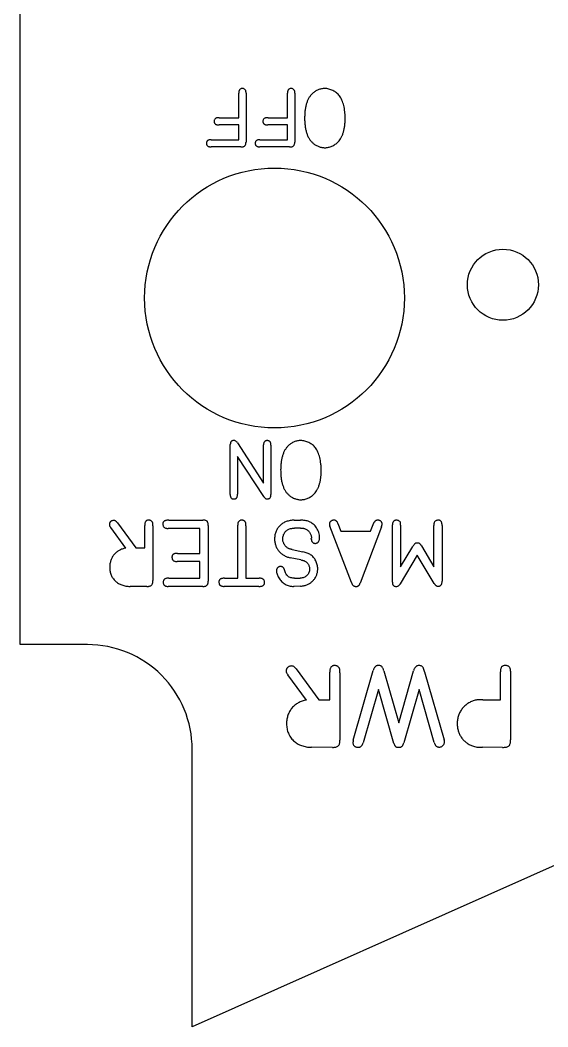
# Model space of a CAD drawing. Header units: millimetres. Extents: x -63 to 0, y -126 to 0.
# Drawn here: x -62.7 to -30.7, y -126.4 to -65.3 of the extents above; entities that cross this region are included whole.
import ezdxf

# ---------------------------------------------------------------- set-up
doc = ezdxf.new("R2010")
doc.units = ezdxf.units.MM
doc.layers.get('0').update_dxf_attribs({"linetype": 'CONTINUOUS'})

msp = doc.modelspace()

# ---------------------------------------------------------------- linework, layer by layer
for p, q in [((-49.435, -71.262), (-49.435, -69.775)), ((-48.998, -69.775), (-48.997, -72.732)), ((-46.479, -71.262), (-46.479, -69.775)), ((-46.042, -69.775), (-46.041, -72.732)), ((-50.616, -71.262), (-49.435, -71.262)), ((-47.66, -71.262), (-46.479, -71.262)), ((-49.435, -71.699), (-50.632, -71.699)), ((-49.435, -72.592), (-49.435, -71.699)), ((-46.479, -71.699), (-47.676, -71.699)), ((-46.479, -72.592), (-46.479, -71.699)), ((-51.116, -72.592), (-49.435, -72.592)), ((-48.161, -72.592), (-46.479, -72.592)), ((-49.31, -73.029), (-51.116, -73.029)), ((-46.354, -73.029), (-48.16, -73.029)), ((-44.219, -73.079), (-44.218, -73.078)), ((-49.952, -94.101), (-49.952, -91.072)), ((-49.515, -90.965), (-47.932, -93.41)), ((-47.932, -93.41), (-47.932, -91.077)), ((-47.495, -91.11), (-47.494, -94.091)), ((-47.927, -94.214), (-49.515, -91.785)), ((-49.515, -91.785), (-49.514, -94.081)), ((-45.672, -94.415), (-45.672, -94.414)), ((-53.683, -95.651), (-51.61, -95.651)), ((-46.078, -95.651), (-45.685, -95.651)), ((-56.287, -97.344), (-57.19, -96.101)), ((-56.795, -95.809), (-55.673, -97.326)), ((-55.139, -97.326), (-55.139, -95.976)), ((-54.644, -96), (-54.643, -99.316)), ((-51.789, -96.146), (-53.712, -96.146)), ((-51.789, -97.661), (-51.789, -96.146)), ((-51.294, -95.979), (-51.293, -99.341)), ((-49.5, -99.168), (-49.5, -95.956)), ((-49.005, -95.987), (-49.005, -99.168)), ((-45.691, -96.135), (-46.051, -96.135)), ((-42.613, -99.418), (-43.915, -96.017)), ((-43.427, -95.851), (-43.252, -96.321)), ((-43.252, -96.321), (-41.443, -96.321)), ((-40.792, -96.059), (-42.082, -99.473)), ((-41.443, -96.321), (-41.25, -95.821)), ((-40.12, -99.402), (-40.119, -95.925)), ((-39.625, -95.955), (-39.625, -98.469)), ((-37.608, -98.469), (-37.608, -95.966)), ((-37.112, -95.979), (-37.111, -99.337)), ((-45.04, -96.805), (-45.039, -96.756)), ((-55.673, -97.326), (-55.139, -97.326)), ((-46.195, -97.432), (-45.547, -97.57)), ((-39.625, -98.469), (-38.888, -97.245)), ((-38.357, -97.215), (-37.608, -98.469)), ((-51.789, -98.156), (-53.176, -98.156)), ((-53.152, -97.661), (-51.789, -97.661)), ((-51.789, -99.168), (-51.789, -98.156)), ((-45.667, -98.061), (-46.319, -97.927)), ((-38.616, -97.77), (-39.648, -99.504)), ((-37.584, -99.482), (-38.616, -97.77)), ((-53.683, -99.168), (-51.789, -99.168)), ((-50.308, -99.168), (-49.5, -99.168)), ((-49.005, -99.168), (-48.19, -99.168)), ((-46.05, -99.171), (-46.02, -99.171)), ((-46.02, -99.171), (-45.718, -99.165)), ((-55.008, -99.664), (-56.028, -99.663)), ((-51.622, -99.664), (-53.707, -99.663)), ((-48.221, -99.664), (-50.326, -99.663)), ((-46.074, -99.664), (-46.109, -99.663)), ((-45.685, -99.645), (-46.074, -99.664)), ((-45.967, -104.656), (-44.581, -106.529)), ((-43.922, -106.529), (-43.922, -104.862)), ((-43.31, -104.892), (-43.309, -108.988)), ((-42.494, -108.988), (-41.287, -104.762)), ((-40.647, -104.776), (-39.738, -107.934)), ((-39.738, -107.934), (-38.844, -104.79)), ((-38.174, -104.835), (-36.989, -108.954)), ((-33.576, -106.529), (-33.576, -104.847)), ((-32.964, -104.803), (-32.963, -108.967)), ((-45.339, -106.551), (-46.454, -105.016)), ((-40.967, -105.918), (-41.898, -109.145)), ((-40.036, -109.176), (-40.967, -105.918)), ((-38.509, -105.908), (-39.432, -109.138)), ((-37.585, -109.126), (-38.509, -105.908)), ((-44.581, -106.529), (-43.922, -106.529)), ((-34.633, -106.529), (-33.576, -106.529)), ((-43.76, -109.418), (-45.02, -109.416)), ((-33.458, -109.418), (-34.671, -109.416))]:
    msp.add_line(p, q)
msp.add_lwpolyline([(-62.689, -20.64), (-57.799, -20.64, 0.414214), (-51.449, -14.29), (-51.449, 0), (-11.24, 0), (-11.24, -14.29, 0.414214), (-4.89, -20.64), (0, -20.64), (0, -84.138), (-4.889, -84.138, 0.414214), (-11.239, -90.487), (-11.239, -108.095), (-52.261, -126.357), (-52.261, -109.537, 0.414214), (-58.611, -103.188), (-62.689, -103.188)], format="xyb", close=True)
for centre, radius in [((-47.27, -82.185), 7.874), ((-33.426, -81.383), 2.153)]:
    msp.add_circle(centre, radius)
for points, knots in [([(-49.216, -69.489), (-49.239, -69.491), (-49.284, -69.495), (-49.337, -69.518), (-49.371, -69.546), (-49.393, -69.57), (-49.408, -69.599), (-49.415, -69.619), (-49.419, -69.629)], [0, 0, 0, 0, 0.260653, 0.512239, 0.635801, 0.756856, 0.8762, 1, 1, 1, 1]), ([(-49.013, -69.613), (-49.024, -69.595), (-49.044, -69.559), (-49.092, -69.521), (-49.15, -69.494), (-49.193, -69.491), (-49.216, -69.489)], [0, 0, 0, 0, 0.250903, 0.48689, 0.729329, 1, 1, 1, 1]), ([(-46.26, -69.489), (-46.283, -69.491), (-46.328, -69.495), (-46.381, -69.518), (-46.415, -69.546), (-46.437, -69.57), (-46.452, -69.599), (-46.459, -69.619), (-46.463, -69.629)], [0, 0, 0, 0, 0.260653, 0.512239, 0.635801, 0.756856, 0.8762, 1, 1, 1, 1]), ([(-46.057, -69.613), (-46.068, -69.595), (-46.088, -69.559), (-46.137, -69.521), (-46.194, -69.494), (-46.237, -69.491), (-46.26, -69.489)], [0, 0, 0, 0, 0.250903, 0.48689, 0.729329, 1, 1, 1, 1]), ([(-44.229, -69.489), (-44.262, -69.49), (-44.328, -69.492), (-44.426, -69.509), (-44.526, -69.533), (-44.625, -69.569), (-44.722, -69.612), (-44.812, -69.665), (-44.898, -69.723), (-44.949, -69.769), (-44.975, -69.792)], [0, 0, 0, 0, 0.118981, 0.240318, 0.364646, 0.49276, 0.622125, 0.749523, 0.874592, 1, 1, 1, 1]), ([(-43.332, -69.931), (-43.359, -69.9), (-43.414, -69.836), (-43.511, -69.753), (-43.617, -69.678), (-43.734, -69.613), (-43.856, -69.559), (-43.981, -69.521), (-44.105, -69.495), (-44.188, -69.491), (-44.229, -69.489)], [0, 0, 0, 0, 0.121113, 0.243963, 0.369981, 0.501105, 0.632263, 0.757497, 0.880131, 1, 1, 1, 1]), ([(-49.419, -69.629), (-49.422, -69.638), (-49.429, -69.655), (-49.434, -69.685), (-49.434, -69.725), (-49.435, -69.756), (-49.435, -69.775)], [0, 0, 0, 0, 0.188152, 0.36832, 0.619021, 1, 1, 1, 1]), ([(-48.998, -69.775), (-48.998, -69.754), (-48.998, -69.72), (-48.998, -69.675), (-49.003, -69.642), (-49.01, -69.623), (-49.013, -69.613)], [0, 0, 0, 0, 0.383777, 0.632586, 0.813059, 1, 1, 1, 1]), ([(-46.463, -69.629), (-46.466, -69.638), (-46.473, -69.655), (-46.478, -69.685), (-46.478, -69.725), (-46.479, -69.756), (-46.479, -69.775)], [0, 0, 0, 0, 0.188152, 0.36832, 0.619021, 1, 1, 1, 1]), ([(-46.042, -69.775), (-46.042, -69.754), (-46.042, -69.72), (-46.042, -69.675), (-46.047, -69.642), (-46.054, -69.623), (-46.057, -69.613)], [0, 0, 0, 0, 0.383777, 0.632586, 0.813059, 1, 1, 1, 1]), ([(-44.975, -69.792), (-45.013, -69.833), (-45.09, -69.916), (-45.186, -70.06), (-45.267, -70.22), (-45.332, -70.398), (-45.383, -70.592), (-45.419, -70.803), (-45.44, -71.031), (-45.443, -71.188), (-45.444, -71.27)], [0, 0, 0, 0, 0.104917, 0.212948, 0.325254, 0.443443, 0.569143, 0.703178, 0.846557, 1, 1, 1, 1]), ([(-42.987, -71.33), (-42.988, -71.255), (-42.99, -71.11), (-43.006, -70.9), (-43.033, -70.703), (-43.07, -70.521), (-43.118, -70.352), (-43.178, -70.198), (-43.246, -70.057), (-43.304, -69.972), (-43.332, -69.931)], [0, 0, 0, 0, 0.153124, 0.297158, 0.432037, 0.559346, 0.678717, 0.790963, 0.898004, 1, 1, 1, 1]), ([(-50.791, -71.277), (-50.812, -71.286), (-50.851, -71.304), (-50.896, -71.35), (-50.923, -71.41), (-50.928, -71.454), (-50.93, -71.478)], [0, 0, 0, 0, 0.254544, 0.491372, 0.730048, 1, 1, 1, 1]), ([(-50.616, -71.262), (-50.638, -71.262), (-50.676, -71.262), (-50.726, -71.265), (-50.762, -71.269), (-50.782, -71.275), (-50.791, -71.277)], [0, 0, 0, 0, 0.377536, 0.644293, 0.838072, 1, 1, 1, 1]), ([(-47.835, -71.277), (-47.856, -71.286), (-47.895, -71.304), (-47.94, -71.35), (-47.968, -71.41), (-47.972, -71.454), (-47.974, -71.478)], [0, 0, 0, 0, 0.254544, 0.491372, 0.730048, 1, 1, 1, 1]), ([(-47.66, -71.262), (-47.683, -71.262), (-47.72, -71.262), (-47.77, -71.265), (-47.806, -71.269), (-47.826, -71.275), (-47.835, -71.277)], [0, 0, 0, 0, 0.377536, 0.644293, 0.838072, 1, 1, 1, 1]), ([(-45.444, -71.27), (-45.444, -71.315), (-45.443, -71.403), (-45.438, -71.534), (-45.428, -71.659), (-45.414, -71.779), (-45.396, -71.893), (-45.373, -72.003), (-45.347, -72.108), (-45.317, -72.207), (-45.282, -72.301), (-45.243, -72.39), (-45.2, -72.474), (-45.153, -72.553), (-45.102, -72.627), (-45.046, -72.696), (-44.987, -72.759), (-44.944, -72.797), (-44.922, -72.816)], [0, 0, 0, 0, 0.080424, 0.157711, 0.231972, 0.303725, 0.372685, 0.438908, 0.502962, 0.564675, 0.624091, 0.681389, 0.737383, 0.791688, 0.84518, 0.897488, 0.948885, 1, 1, 1, 1]), ([(-43.409, -72.723), (-43.375, -72.683), (-43.306, -72.601), (-43.222, -72.461), (-43.149, -72.306), (-43.09, -72.136), (-43.045, -71.953), (-43.011, -71.756), (-42.991, -71.547), (-42.988, -71.403), (-42.987, -71.33)], [0, 0, 0, 0, 0.105705, 0.215134, 0.329018, 0.449631, 0.576639, 0.710541, 0.851416, 1, 1, 1, 1]), ([(-50.93, -71.478), (-50.93, -71.495), (-50.929, -71.529), (-50.916, -71.576), (-50.892, -71.616), (-50.859, -71.648), (-50.815, -71.673), (-50.762, -71.689), (-50.7, -71.699), (-50.656, -71.699), (-50.632, -71.699)], [0, 0, 0, 0, 0.124678, 0.235438, 0.340623, 0.446501, 0.558822, 0.687748, 0.833953, 1, 1, 1, 1]), ([(-47.974, -71.478), (-47.974, -71.495), (-47.973, -71.529), (-47.96, -71.576), (-47.936, -71.616), (-47.903, -71.648), (-47.859, -71.673), (-47.806, -71.689), (-47.744, -71.699), (-47.7, -71.699), (-47.676, -71.699)], [0, 0, 0, 0, 0.124678, 0.235438, 0.340623, 0.446501, 0.558822, 0.687748, 0.833953, 1, 1, 1, 1]), ([(-51.116, -72.592), (-51.138, -72.592), (-51.179, -72.592), (-51.237, -72.604), (-51.286, -72.62), (-51.327, -72.644), (-51.36, -72.676), (-51.381, -72.715), (-51.396, -72.76), (-51.397, -72.793), (-51.398, -72.81)], [0, 0, 0, 0, 0.160822, 0.303607, 0.430121, 0.544897, 0.652145, 0.759141, 0.872467, 1, 1, 1, 1]), ([(-48.161, -72.592), (-48.182, -72.592), (-48.224, -72.592), (-48.281, -72.604), (-48.33, -72.62), (-48.372, -72.644), (-48.404, -72.676), (-48.425, -72.715), (-48.44, -72.76), (-48.441, -72.793), (-48.442, -72.81)], [0, 0, 0, 0, 0.160822, 0.303607, 0.430121, 0.544897, 0.652145, 0.759141, 0.872467, 1, 1, 1, 1]), ([(-51.398, -72.81), (-51.397, -72.827), (-51.395, -72.859), (-51.381, -72.904), (-51.357, -72.943), (-51.325, -72.974), (-51.285, -72.999), (-51.236, -73.015), (-51.179, -73.026), (-51.138, -73.028), (-51.116, -73.029)], [0, 0, 0, 0, 0.124723, 0.238759, 0.348369, 0.45629, 0.57015, 0.695658, 0.839338, 1, 1, 1, 1]), ([(-49.31, -73.029), (-49.286, -73.031), (-49.239, -73.033), (-49.175, -73.023), (-49.119, -73.003), (-49.073, -72.97), (-49.038, -72.926), (-49.013, -72.871), (-48.999, -72.805), (-48.998, -72.757), (-48.997, -72.732)], [0, 0, 0, 0, 0.145923, 0.274015, 0.386439, 0.493493, 0.603026, 0.718993, 0.850301, 1, 1, 1, 1]), ([(-48.442, -72.81), (-48.441, -72.827), (-48.439, -72.859), (-48.425, -72.904), (-48.401, -72.943), (-48.369, -72.974), (-48.329, -72.999), (-48.28, -73.015), (-48.223, -73.026), (-48.182, -73.028), (-48.16, -73.029)], [0, 0, 0, 0, 0.124723, 0.238759, 0.348369, 0.45629, 0.57015, 0.695658, 0.839338, 1, 1, 1, 1]), ([(-46.354, -73.029), (-46.33, -73.031), (-46.284, -73.033), (-46.219, -73.023), (-46.163, -73.003), (-46.118, -72.97), (-46.082, -72.926), (-46.058, -72.871), (-46.043, -72.805), (-46.042, -72.757), (-46.041, -72.732)], [0, 0, 0, 0, 0.145923, 0.274015, 0.386439, 0.493493, 0.603026, 0.718993, 0.850301, 1, 1, 1, 1]), ([(-44.922, -72.816), (-44.896, -72.836), (-44.844, -72.876), (-44.761, -72.927), (-44.674, -72.972), (-44.585, -73.01), (-44.494, -73.04), (-44.402, -73.061), (-44.31, -73.075), (-44.249, -73.077), (-44.218, -73.078)], [0, 0, 0, 0, 0.128897, 0.256024, 0.383031, 0.510763, 0.636864, 0.759967, 0.880017, 1, 1, 1, 1]), ([(-44.219, -73.079), (-44.183, -73.077), (-44.111, -73.073), (-44.003, -73.054), (-43.894, -73.023), (-43.786, -72.982), (-43.682, -72.93), (-43.583, -72.869), (-43.491, -72.801), (-43.436, -72.749), (-43.409, -72.723)], [0, 0, 0, 0, 0.1189, 0.238815, 0.363412, 0.491768, 0.621792, 0.748494, 0.874822, 1, 1, 1, 1]), ([(-49.741, -90.825), (-49.757, -90.825), (-49.788, -90.826), (-49.831, -90.838), (-49.868, -90.857), (-49.898, -90.886), (-49.921, -90.921), (-49.938, -90.965), (-49.949, -91.016), (-49.951, -91.052), (-49.952, -91.072)], [0, 0, 0, 0, 0.129823, 0.246796, 0.357906, 0.465733, 0.578613, 0.704189, 0.842964, 1, 1, 1, 1]), ([(-49.515, -90.965), (-49.531, -90.943), (-49.56, -90.902), (-49.617, -90.856), (-49.677, -90.827), (-49.72, -90.825), (-49.741, -90.825)], [0, 0, 0, 0, 0.290623, 0.542214, 0.774801, 1, 1, 1, 1]), ([(-47.711, -90.825), (-47.728, -90.825), (-47.759, -90.827), (-47.804, -90.839), (-47.842, -90.86), (-47.875, -90.888), (-47.899, -90.925), (-47.918, -90.969), (-47.929, -91.021), (-47.931, -91.057), (-47.932, -91.077)], [0, 0, 0, 0, 0.1321297, 0.2519661, 0.3624636, 0.4729056, 0.5851871, 0.7085114, 0.8455128, 1, 1, 1, 1]), ([(-47.516, -90.932), (-47.527, -90.916), (-47.549, -90.885), (-47.595, -90.851), (-47.65, -90.83), (-47.69, -90.826), (-47.711, -90.825)], [0, 0, 0, 0, 0.2476833, 0.4840679, 0.7293722, 1, 1, 1, 1]), ([(-45.682, -90.825), (-45.715, -90.826), (-45.781, -90.828), (-45.88, -90.845), (-45.98, -90.869), (-46.078, -90.905), (-46.175, -90.948), (-46.265, -91.001), (-46.351, -91.059), (-46.403, -91.105), (-46.428, -91.128)], [0, 0, 0, 0, 0.118981, 0.240318, 0.364646, 0.49276, 0.622125, 0.749523, 0.874592, 1, 1, 1, 1]), ([(-44.785, -91.267), (-44.812, -91.236), (-44.867, -91.172), (-44.964, -91.089), (-45.071, -91.014), (-45.187, -90.949), (-45.309, -90.895), (-45.434, -90.857), (-45.558, -90.831), (-45.641, -90.827), (-45.682, -90.825)], [0, 0, 0, 0, 0.121113, 0.243963, 0.369981, 0.501105, 0.632263, 0.757497, 0.880131, 1, 1, 1, 1]), ([(-47.495, -91.11), (-47.495, -91.087), (-47.495, -91.049), (-47.498, -90.999), (-47.505, -90.962), (-47.512, -90.942), (-47.516, -90.932)], [0, 0, 0, 0, 0.379232, 0.640476, 0.832404, 1, 1, 1, 1]), ([(-46.428, -91.128), (-46.466, -91.169), (-46.543, -91.252), (-46.639, -91.396), (-46.72, -91.556), (-46.785, -91.734), (-46.837, -91.928), (-46.872, -92.139), (-46.894, -92.367), (-46.896, -92.524), (-46.897, -92.606)], [0, 0, 0, 0, 0.104917, 0.212948, 0.325254, 0.443443, 0.569143, 0.703178, 0.846557, 1, 1, 1, 1]), ([(-44.44, -92.666), (-44.441, -92.591), (-44.443, -92.446), (-44.459, -92.236), (-44.486, -92.039), (-44.523, -91.857), (-44.571, -91.688), (-44.631, -91.534), (-44.7, -91.393), (-44.757, -91.308), (-44.785, -91.267)], [0, 0, 0, 0, 0.153124, 0.297158, 0.432037, 0.559346, 0.678717, 0.790963, 0.898004, 1, 1, 1, 1]), ([(-46.897, -92.606), (-46.897, -92.651), (-46.896, -92.739), (-46.891, -92.87), (-46.881, -92.995), (-46.868, -93.115), (-46.849, -93.229), (-46.827, -93.339), (-46.801, -93.444), (-46.77, -93.543), (-46.735, -93.637), (-46.697, -93.726), (-46.654, -93.81), (-46.607, -93.889), (-46.555, -93.963), (-46.499, -94.032), (-46.44, -94.095), (-46.397, -94.133), (-46.375, -94.152)], [0, 0, 0, 0, 0.080424, 0.157711, 0.231972, 0.303725, 0.372685, 0.438908, 0.502962, 0.564675, 0.624091, 0.681389, 0.737383, 0.791688, 0.84518, 0.897488, 0.948885, 1, 1, 1, 1]), ([(-44.862, -94.059), (-44.828, -94.019), (-44.76, -93.937), (-44.675, -93.797), (-44.602, -93.642), (-44.544, -93.472), (-44.498, -93.289), (-44.464, -93.092), (-44.444, -92.883), (-44.441, -92.739), (-44.44, -92.666)], [0, 0, 0, 0, 0.105705, 0.215134, 0.329018, 0.449631, 0.576639, 0.710541, 0.851416, 1, 1, 1, 1]), ([(-49.952, -94.101), (-49.952, -94.123), (-49.951, -94.163), (-49.941, -94.219), (-49.925, -94.266), (-49.902, -94.305), (-49.87, -94.334), (-49.831, -94.354), (-49.786, -94.365), (-49.753, -94.365), (-49.736, -94.365)], [0, 0, 0, 0, 0.16208, 0.304988, 0.429155, 0.54241, 0.64608, 0.754429, 0.869073, 1, 1, 1, 1]), ([(-49.736, -94.365), (-49.718, -94.364), (-49.683, -94.364), (-49.635, -94.352), (-49.595, -94.332), (-49.564, -94.302), (-49.54, -94.262), (-49.524, -94.212), (-49.516, -94.15), (-49.515, -94.106), (-49.514, -94.081)], [0, 0, 0, 0, 0.130999, 0.246717, 0.350533, 0.449564, 0.555403, 0.679484, 0.826682, 1, 1, 1, 1]), ([(-47.927, -94.214), (-47.918, -94.227), (-47.9, -94.252), (-47.873, -94.285), (-47.846, -94.312), (-47.811, -94.339), (-47.763, -94.362), (-47.721, -94.364), (-47.7, -94.365)], [0, 0, 0, 0, 0.169217, 0.3203, 0.451757, 0.567066, 0.78044, 1, 1, 1, 1]), ([(-47.7, -94.365), (-47.679, -94.363), (-47.636, -94.359), (-47.579, -94.33), (-47.53, -94.291), (-47.513, -94.253), (-47.505, -94.235)], [0, 0, 0, 0, 0.257226, 0.515442, 0.763924, 1, 1, 1, 1]), ([(-47.505, -94.235), (-47.503, -94.228), (-47.498, -94.212), (-47.495, -94.183), (-47.495, -94.142), (-47.495, -94.11), (-47.494, -94.091)], [0, 0, 0, 0, 0.164011, 0.339607, 0.5985, 1, 1, 1, 1]), ([(-46.375, -94.152), (-46.349, -94.172), (-46.297, -94.212), (-46.214, -94.263), (-46.128, -94.308), (-46.038, -94.346), (-45.947, -94.376), (-45.855, -94.397), (-45.763, -94.411), (-45.702, -94.413), (-45.672, -94.414)], [0, 0, 0, 0, 0.128897, 0.256024, 0.383031, 0.510763, 0.636864, 0.759967, 0.880017, 1, 1, 1, 1]), ([(-45.672, -94.415), (-45.636, -94.413), (-45.564, -94.409), (-45.456, -94.39), (-45.348, -94.359), (-45.239, -94.318), (-45.135, -94.266), (-45.037, -94.205), (-44.945, -94.137), (-44.889, -94.085), (-44.862, -94.059)], [0, 0, 0, 0, 0.1189, 0.238815, 0.363412, 0.491768, 0.621792, 0.748494, 0.874822, 1, 1, 1, 1]), ([(-57.025, -95.672), (-57.042, -95.673), (-57.076, -95.675), (-57.124, -95.688), (-57.168, -95.709), (-57.206, -95.738), (-57.237, -95.773), (-57.26, -95.815), (-57.276, -95.861), (-57.278, -95.893), (-57.279, -95.91)], [0, 0, 0, 0, 0.135725, 0.26129, 0.384102, 0.506106, 0.628917, 0.747851, 0.870992, 1, 1, 1, 1]), ([(-56.795, -95.809), (-56.804, -95.796), (-56.821, -95.772), (-56.85, -95.742), (-56.876, -95.717), (-56.91, -95.692), (-56.961, -95.673), (-57.002, -95.672), (-57.025, -95.672)], [0, 0, 0, 0, 0.167856, 0.314748, 0.444139, 0.555043, 0.763862, 1, 1, 1, 1]), ([(-54.894, -95.651), (-54.914, -95.651), (-54.951, -95.651), (-55.003, -95.664), (-55.047, -95.689), (-55.082, -95.727), (-55.109, -95.774), (-55.128, -95.832), (-55.138, -95.901), (-55.139, -95.95), (-55.139, -95.976)], [0, 0, 0, 0, 0.124646, 0.23419, 0.339077, 0.444245, 0.558359, 0.685896, 0.832567, 1, 1, 1, 1]), ([(-54.649, -95.832), (-54.652, -95.819), (-54.659, -95.793), (-54.678, -95.758), (-54.702, -95.726), (-54.734, -95.7), (-54.769, -95.678), (-54.808, -95.663), (-54.85, -95.653), (-54.879, -95.652), (-54.894, -95.651)], [0, 0, 0, 0, 0.123486, 0.242589, 0.362825, 0.484354, 0.610953, 0.735309, 0.865134, 1, 1, 1, 1]), ([(-53.683, -95.651), (-53.712, -95.651), (-53.765, -95.65), (-53.84, -95.661), (-53.904, -95.679), (-53.955, -95.706), (-53.996, -95.741), (-54.024, -95.785), (-54.039, -95.838), (-54.039, -95.875), (-54.039, -95.895)], [0, 0, 0, 0, 0.17315, 0.32387, 0.453868, 0.569336, 0.672569, 0.774373, 0.880492, 1, 1, 1, 1]), ([(-51.294, -95.979), (-51.293, -95.95), (-51.29, -95.897), (-51.301, -95.824), (-51.32, -95.764), (-51.353, -95.716), (-51.399, -95.682), (-51.458, -95.661), (-51.53, -95.65), (-51.582, -95.651), (-51.61, -95.651)], [0, 0, 0, 0, 0.158944, 0.291446, 0.404705, 0.504515, 0.603966, 0.715313, 0.846477, 1, 1, 1, 1]), ([(-49.476, -95.779), (-49.48, -95.789), (-49.488, -95.81), (-49.497, -95.846), (-49.501, -95.896), (-49.5, -95.934), (-49.5, -95.956)], [0, 0, 0, 0, 0.180688, 0.369676, 0.62249, 1, 1, 1, 1]), ([(-49.252, -95.651), (-49.276, -95.652), (-49.323, -95.655), (-49.387, -95.681), (-49.44, -95.722), (-49.464, -95.76), (-49.476, -95.779)], [0, 0, 0, 0, 0.271625, 0.513707, 0.751405, 1, 1, 1, 1]), ([(-49.01, -95.822), (-49.014, -95.81), (-49.022, -95.786), (-49.042, -95.753), (-49.066, -95.723), (-49.098, -95.699), (-49.132, -95.678), (-49.17, -95.663), (-49.21, -95.653), (-49.238, -95.652), (-49.252, -95.651)], [0, 0, 0, 0, 0.120075, 0.238469, 0.3575, 0.484643, 0.612941, 0.740114, 0.867525, 1, 1, 1, 1]), ([(-46.078, -95.651), (-46.121, -95.653), (-46.205, -95.657), (-46.328, -95.674), (-46.445, -95.698), (-46.555, -95.734), (-46.659, -95.779), (-46.757, -95.832), (-46.849, -95.896), (-46.933, -95.968), (-47.01, -96.048), (-47.077, -96.134), (-47.134, -96.227), (-47.18, -96.326), (-47.217, -96.431), (-47.244, -96.542), (-47.262, -96.659), (-47.265, -96.74), (-47.266, -96.781)], [0, 0, 0, 0, 0.070174, 0.1378, 0.202503, 0.265936, 0.327039, 0.387659, 0.447782, 0.508464, 0.568977, 0.627924, 0.687027, 0.746353, 0.806335, 0.868473, 0.932872, 1, 1, 1, 1]), ([(-45.184, -95.729), (-45.221, -95.718), (-45.299, -95.694), (-45.423, -95.67), (-45.553, -95.654), (-45.641, -95.652), (-45.685, -95.651)], [0, 0, 0, 0, 0.229679, 0.479398, 0.739657, 1, 1, 1, 1]), ([(-44.537, -96.714), (-44.54, -96.662), (-44.545, -96.557), (-44.582, -96.404), (-44.637, -96.258), (-44.714, -96.121), (-44.807, -95.996), (-44.919, -95.888), (-45.043, -95.796), (-45.137, -95.752), (-45.184, -95.729)], [0, 0, 0, 0, 0.127253, 0.252347, 0.376096, 0.502812, 0.62837, 0.751743, 0.874653, 1, 1, 1, 1]), ([(-43.68, -95.651), (-43.697, -95.652), (-43.731, -95.653), (-43.779, -95.667), (-43.824, -95.687), (-43.863, -95.715), (-43.895, -95.749), (-43.92, -95.789), (-43.936, -95.833), (-43.938, -95.864), (-43.94, -95.88)], [0, 0, 0, 0, 0.134406, 0.263812, 0.388741, 0.514081, 0.63611, 0.756416, 0.874147, 1, 1, 1, 1]), ([(-43.427, -95.851), (-43.434, -95.834), (-43.446, -95.802), (-43.472, -95.76), (-43.498, -95.723), (-43.53, -95.695), (-43.563, -95.673), (-43.599, -95.657), (-43.639, -95.65), (-43.666, -95.651), (-43.68, -95.651)], [0, 0, 0, 0, 0.1557121, 0.2949328, 0.4237078, 0.5425197, 0.6564779, 0.7676762, 0.879718, 1, 1, 1, 1]), ([(-41.002, -95.651), (-41.016, -95.651), (-41.043, -95.651), (-41.083, -95.66), (-41.119, -95.673), (-41.152, -95.691), (-41.182, -95.715), (-41.208, -95.745), (-41.232, -95.78), (-41.244, -95.807), (-41.25, -95.821)], [0, 0, 0, 0, 0.130338, 0.252182, 0.370626, 0.488416, 0.604093, 0.72711, 0.858039, 1, 1, 1, 1]), ([(-40.743, -95.88), (-40.745, -95.864), (-40.747, -95.832), (-40.762, -95.786), (-40.788, -95.747), (-40.82, -95.713), (-40.859, -95.685), (-40.904, -95.666), (-40.952, -95.653), (-40.985, -95.652), (-41.002, -95.651)], [0, 0, 0, 0, 0.127988, 0.249904, 0.36818, 0.490097, 0.615322, 0.739205, 0.865718, 1, 1, 1, 1]), ([(-39.875, -95.651), (-39.894, -95.652), (-39.929, -95.653), (-39.978, -95.666), (-40.02, -95.689), (-40.056, -95.719), (-40.082, -95.76), (-40.103, -95.807), (-40.115, -95.863), (-40.118, -95.904), (-40.119, -95.925)], [0, 0, 0, 0, 0.132576, 0.252169, 0.363846, 0.475345, 0.587061, 0.708262, 0.846159, 1, 1, 1, 1]), ([(-39.642, -95.773), (-39.654, -95.755), (-39.677, -95.72), (-39.733, -95.683), (-39.799, -95.657), (-39.849, -95.653), (-39.875, -95.651)], [0, 0, 0, 0, 0.231012, 0.460822, 0.711885, 1, 1, 1, 1]), ([(-39.625, -95.955), (-39.625, -95.932), (-39.625, -95.892), (-39.628, -95.841), (-39.633, -95.803), (-39.639, -95.783), (-39.642, -95.773)], [0, 0, 0, 0, 0.376872, 0.644344, 0.837041, 1, 1, 1, 1]), ([(-37.583, -95.785), (-37.587, -95.797), (-37.596, -95.819), (-37.604, -95.858), (-37.608, -95.907), (-37.608, -95.944), (-37.608, -95.966)], [0, 0, 0, 0, 0.195455, 0.39503, 0.648136, 1, 1, 1, 1]), ([(-37.354, -95.651), (-37.379, -95.653), (-37.428, -95.657), (-37.495, -95.686), (-37.552, -95.727), (-37.573, -95.767), (-37.583, -95.785)], [0, 0, 0, 0, 0.267711, 0.527757, 0.774207, 1, 1, 1, 1]), ([(-37.112, -95.979), (-37.113, -95.952), (-37.113, -95.902), (-37.123, -95.833), (-37.142, -95.775), (-37.168, -95.727), (-37.203, -95.69), (-37.247, -95.665), (-37.298, -95.651), (-37.335, -95.651), (-37.354, -95.651)], [0, 0, 0, 0, 0.17066, 0.317377, 0.446715, 0.559937, 0.663798, 0.767108, 0.877172, 1, 1, 1, 1]), ([(-57.279, -95.91), (-57.278, -95.923), (-57.277, -95.951), (-57.265, -95.993), (-57.243, -96.033), (-57.223, -96.058), (-57.213, -96.071)], [0, 0, 0, 0, 0.2263142, 0.4653287, 0.7196343, 1, 1, 1, 1]), ([(-57.213, -96.071), (-57.208, -96.077), (-57.199, -96.086), (-57.192, -96.097), (-57.19, -96.101)], [0, 0, 0, 0, 0.617839, 1, 1, 1, 1]), ([(-54.644, -96), (-54.643, -95.976), (-54.643, -95.937), (-54.644, -95.889), (-54.645, -95.857), (-54.648, -95.84), (-54.649, -95.832)], [0, 0, 0, 0, 0.428028, 0.697539, 0.863684, 1, 1, 1, 1]), ([(-54.039, -95.895), (-54.035, -95.922), (-54.03, -95.974), (-53.997, -96.043), (-53.944, -96.097), (-53.899, -96.117), (-53.875, -96.128)], [0, 0, 0, 0, 0.269511, 0.509617, 0.744319, 1, 1, 1, 1]), ([(-53.875, -96.128), (-53.866, -96.132), (-53.847, -96.14), (-53.813, -96.145), (-53.768, -96.146), (-53.733, -96.146), (-53.712, -96.146)], [0, 0, 0, 0, 0.185114, 0.367125, 0.615123, 1, 1, 1, 1]), ([(-49.005, -95.987), (-49.004, -95.965), (-49.004, -95.929), (-49.004, -95.884), (-49.006, -95.851), (-49.009, -95.831), (-49.01, -95.822)], [0, 0, 0, 0, 0.4014667, 0.6497833, 0.8244137, 1, 1, 1, 1]), ([(-46.771, -96.786), (-46.769, -96.749), (-46.765, -96.677), (-46.737, -96.572), (-46.696, -96.473), (-46.639, -96.384), (-46.57, -96.304), (-46.49, -96.239), (-46.401, -96.189), (-46.336, -96.169), (-46.303, -96.16)], [0, 0, 0, 0, 0.131369, 0.258837, 0.384038, 0.511975, 0.637825, 0.758189, 0.87814, 1, 1, 1, 1]), ([(-46.303, -96.16), (-46.285, -96.156), (-46.244, -96.149), (-46.179, -96.143), (-46.113, -96.136), (-46.07, -96.135), (-46.051, -96.135)], [0, 0, 0, 0, 0.212682, 0.493091, 0.776251, 1, 1, 1, 1]), ([(-45.691, -96.135), (-45.666, -96.135), (-45.619, -96.135), (-45.553, -96.14), (-45.495, -96.146), (-45.46, -96.155), (-45.445, -96.16)], [0, 0, 0, 0, 0.30469, 0.56826, 0.801829, 1, 1, 1, 1]), ([(-45.445, -96.16), (-45.417, -96.17), (-45.361, -96.191), (-45.284, -96.238), (-45.215, -96.298), (-45.153, -96.368), (-45.102, -96.446), (-45.064, -96.529), (-45.041, -96.615), (-45.036, -96.673), (-45.034, -96.702)], [0, 0, 0, 0, 0.123948, 0.246904, 0.372712, 0.502718, 0.632605, 0.757367, 0.878576, 1, 1, 1, 1]), ([(-43.94, -95.88), (-43.939, -95.891), (-43.937, -95.914), (-43.932, -95.949), (-43.925, -95.984), (-43.918, -96.007), (-43.915, -96.017)], [0, 0, 0, 0, 0.225997, 0.491418, 0.766256, 1, 1, 1, 1]), ([(-40.792, -96.059), (-40.787, -96.046), (-40.778, -96.023), (-40.766, -95.992), (-40.759, -95.966), (-40.75, -95.941), (-40.744, -95.913), (-40.743, -95.891), (-40.743, -95.88)], [0, 0, 0, 0, 0.220157, 0.39487, 0.541435, 0.649468, 0.826608, 1, 1, 1, 1]), ([(-47.266, -96.781), (-47.265, -96.816), (-47.263, -96.886), (-47.249, -96.989), (-47.228, -97.088), (-47.201, -97.184), (-47.163, -97.274), (-47.12, -97.362), (-47.067, -97.444), (-47.008, -97.523), (-46.942, -97.596), (-46.87, -97.664), (-46.792, -97.724), (-46.708, -97.778), (-46.619, -97.825), (-46.524, -97.867), (-46.424, -97.901), (-46.354, -97.918), (-46.319, -97.927)], [0, 0, 0, 0, 0.065995, 0.130262, 0.192676, 0.254053, 0.314151, 0.374557, 0.435265, 0.49621, 0.557413, 0.618187, 0.679031, 0.740776, 0.803132, 0.866769, 0.932378, 1, 1, 1, 1]), ([(-46.423, -97.365), (-46.448, -97.351), (-46.498, -97.322), (-46.566, -97.267), (-46.624, -97.201), (-46.676, -97.129), (-46.716, -97.049), (-46.747, -96.965), (-46.766, -96.876), (-46.769, -96.816), (-46.771, -96.786)], [0, 0, 0, 0, 0.1225702, 0.2441737, 0.3669659, 0.4932332, 0.6203127, 0.7460034, 0.8716941, 1, 1, 1, 1]), ([(-45.04, -96.805), (-45.038, -96.822), (-45.035, -96.856), (-45.023, -96.905), (-45.002, -96.949), (-44.973, -96.987), (-44.938, -97.017), (-44.899, -97.041), (-44.854, -97.055), (-44.822, -97.057), (-44.806, -97.058)], [0, 0, 0, 0, 0.138166, 0.267374, 0.391592, 0.514994, 0.635999, 0.752353, 0.874042, 1, 1, 1, 1]), ([(-45.034, -96.702), (-45.034, -96.708), (-45.035, -96.726), (-45.037, -96.744), (-45.039, -96.756)], [0, 0, 0, 0, 0.337311, 1, 1, 1, 1]), ([(-44.806, -97.058), (-44.787, -97.057), (-44.749, -97.054), (-44.696, -97.035), (-44.648, -97.005), (-44.609, -96.963), (-44.578, -96.912), (-44.554, -96.853), (-44.54, -96.786), (-44.538, -96.739), (-44.537, -96.714)], [0, 0, 0, 0, 0.1189093, 0.2326063, 0.3427592, 0.4591397, 0.5812346, 0.7104329, 0.8475937, 1, 1, 1, 1]), ([(-56.287, -97.344), (-56.323, -97.351), (-56.394, -97.366), (-56.497, -97.397), (-56.595, -97.436), (-56.687, -97.481), (-56.772, -97.535), (-56.852, -97.595), (-56.927, -97.663), (-56.994, -97.738), (-57.055, -97.818), (-57.11, -97.903), (-57.155, -97.993), (-57.193, -98.087), (-57.221, -98.186), (-57.244, -98.289), (-57.257, -98.397), (-57.259, -98.47), (-57.26, -98.507)], [0, 0, 0, 0, 0.066714, 0.1316857, 0.1945685, 0.2562758, 0.316622, 0.377186, 0.4375873, 0.4987325, 0.559614, 0.6202422, 0.6810074, 0.7417384, 0.803735, 0.8672584, 0.9325155, 1, 1, 1, 1]), ([(-46.195, -97.432), (-46.219, -97.427), (-46.263, -97.418), (-46.324, -97.402), (-46.377, -97.385), (-46.408, -97.371), (-46.423, -97.365)], [0, 0, 0, 0, 0.3024107, 0.5681226, 0.8006313, 1, 1, 1, 1]), ([(-45.091, -97.745), (-45.121, -97.726), (-45.184, -97.686), (-45.291, -97.638), (-45.413, -97.599), (-45.501, -97.58), (-45.547, -97.57)], [0, 0, 0, 0, 0.216027, 0.452166, 0.713427, 1, 1, 1, 1]), ([(-38.61, -97.034), (-38.625, -97.034), (-38.651, -97.033), (-38.69, -97.04), (-38.724, -97.05), (-38.756, -97.069), (-38.785, -97.097), (-38.816, -97.136), (-38.852, -97.185), (-38.875, -97.224), (-38.888, -97.245)], [0, 0, 0, 0, 0.11479, 0.216829, 0.313114, 0.402301, 0.506757, 0.63991, 0.804363, 1, 1, 1, 1]), ([(-38.357, -97.215), (-38.367, -97.198), (-38.385, -97.165), (-38.416, -97.124), (-38.445, -97.092), (-38.481, -97.06), (-38.537, -97.035), (-38.585, -97.034), (-38.61, -97.034)], [0, 0, 0, 0, 0.180712, 0.334806, 0.465176, 0.571568, 0.77288, 1, 1, 1, 1]), ([(-53.152, -97.661), (-53.179, -97.661), (-53.229, -97.66), (-53.299, -97.671), (-53.358, -97.689), (-53.406, -97.715), (-53.443, -97.751), (-53.47, -97.795), (-53.484, -97.848), (-53.484, -97.885), (-53.484, -97.905)], [0, 0, 0, 0, 0.168511, 0.315053, 0.442072, 0.555361, 0.660409, 0.76483, 0.875171, 1, 1, 1, 1]), ([(-53.484, -97.905), (-53.483, -97.925), (-53.483, -97.963), (-53.468, -98.016), (-53.445, -98.062), (-53.41, -98.098), (-53.364, -98.126), (-53.31, -98.145), (-53.246, -98.156), (-53.2, -98.156), (-53.176, -98.156)], [0, 0, 0, 0, 0.1317618, 0.2483014, 0.3566308, 0.4645062, 0.5766597, 0.7002815, 0.8397611, 1, 1, 1, 1]), ([(-45.667, -98.061), (-45.646, -98.065), (-45.605, -98.074), (-45.548, -98.086), (-45.499, -98.1), (-45.47, -98.111), (-45.456, -98.115)], [0, 0, 0, 0, 0.3029188, 0.5692513, 0.8017776, 1, 1, 1, 1]), ([(-45.456, -98.115), (-45.433, -98.127), (-45.389, -98.149), (-45.328, -98.194), (-45.275, -98.249), (-45.229, -98.311), (-45.192, -98.38), (-45.167, -98.454), (-45.149, -98.532), (-45.147, -98.585), (-45.145, -98.613)], [0, 0, 0, 0, 0.121612, 0.242447, 0.362945, 0.488851, 0.614853, 0.740468, 0.867254, 1, 1, 1, 1]), ([(-44.649, -98.601), (-44.651, -98.559), (-44.655, -98.474), (-44.678, -98.349), (-44.716, -98.228), (-44.767, -98.111), (-44.831, -98.002), (-44.907, -97.904), (-44.992, -97.816), (-45.058, -97.768), (-45.091, -97.745)], [0, 0, 0, 0, 0.127451, 0.254033, 0.379918, 0.507431, 0.633941, 0.756921, 0.878241, 1, 1, 1, 1]), ([(-57.26, -98.507), (-57.258, -98.549), (-57.255, -98.632), (-57.237, -98.752), (-57.209, -98.866), (-57.171, -98.974), (-57.123, -99.076), (-57.064, -99.171), (-56.994, -99.259), (-56.915, -99.341), (-56.828, -99.415), (-56.733, -99.48), (-56.632, -99.535), (-56.524, -99.58), (-56.41, -99.617), (-56.288, -99.641), (-56.16, -99.658), (-56.073, -99.661), (-56.028, -99.663)], [0, 0, 0, 0, 0.066973, 0.130798, 0.192516, 0.252737, 0.311919, 0.370508, 0.42962, 0.489933, 0.550435, 0.610788, 0.671641, 0.733202, 0.796041, 0.861499, 0.929372, 1, 1, 1, 1]), ([(-46.906, -98.461), (-46.923, -98.462), (-46.957, -98.464), (-47.005, -98.478), (-47.048, -98.501), (-47.085, -98.533), (-47.115, -98.572), (-47.136, -98.617), (-47.149, -98.668), (-47.152, -98.703), (-47.153, -98.722)], [0, 0, 0, 0, 0.13088, 0.253124, 0.37161, 0.491676, 0.612369, 0.734709, 0.86264, 1, 1, 1, 1]), ([(-47.153, -98.722), (-47.151, -98.754), (-47.146, -98.822), (-47.116, -98.926), (-47.074, -99.035), (-47.034, -99.105), (-47.014, -99.14)], [0, 0, 0, 0, 0.214499, 0.459554, 0.724968, 1, 1, 1, 1]), ([(-46.664, -98.667), (-46.67, -98.65), (-46.68, -98.617), (-46.701, -98.573), (-46.726, -98.537), (-46.754, -98.507), (-46.787, -98.484), (-46.823, -98.468), (-46.864, -98.46), (-46.892, -98.461), (-46.906, -98.461)], [0, 0, 0, 0, 0.154021, 0.293256, 0.417897, 0.536847, 0.646879, 0.75929, 0.876961, 1, 1, 1, 1]), ([(-46.05, -99.171), (-46.09, -99.17), (-46.166, -99.167), (-46.275, -99.142), (-46.372, -99.103), (-46.457, -99.047), (-46.528, -98.974), (-46.588, -98.886), (-46.634, -98.782), (-46.654, -98.706), (-46.664, -98.667)], [0, 0, 0, 0, 0.1366439, 0.2629318, 0.3809874, 0.4951061, 0.6104957, 0.7307341, 0.8593223, 1, 1, 1, 1]), ([(-45.145, -98.613), (-45.148, -98.651), (-45.152, -98.725), (-45.184, -98.83), (-45.233, -98.925), (-45.303, -99.005), (-45.387, -99.073), (-45.486, -99.121), (-45.598, -99.155), (-45.677, -99.161), (-45.718, -99.165)], [0, 0, 0, 0, 0.129699, 0.250963, 0.369076, 0.488549, 0.609183, 0.731673, 0.861054, 1, 1, 1, 1]), ([(-45.685, -99.645), (-45.648, -99.642), (-45.576, -99.635), (-45.47, -99.616), (-45.368, -99.589), (-45.272, -99.554), (-45.182, -99.51), (-45.098, -99.457), (-45.017, -99.398), (-44.944, -99.33), (-44.876, -99.256), (-44.818, -99.177), (-44.768, -99.092), (-44.726, -99.003), (-44.694, -98.909), (-44.669, -98.811), (-44.654, -98.708), (-44.651, -98.637), (-44.649, -98.601)], [0, 0, 0, 0, 0.068381, 0.134233, 0.198524, 0.260693, 0.321999, 0.383071, 0.443897, 0.505669, 0.56708, 0.627587, 0.687368, 0.747729, 0.80835, 0.870166, 0.934001, 1, 1, 1, 1]), ([(-55.008, -99.664), (-54.978, -99.664), (-54.921, -99.664), (-54.842, -99.65), (-54.775, -99.625), (-54.721, -99.587), (-54.68, -99.535), (-54.654, -99.472), (-54.641, -99.397), (-54.642, -99.344), (-54.643, -99.316)], [0, 0, 0, 0, 0.1538398, 0.2869479, 0.4039417, 0.5126007, 0.6195006, 0.7316047, 0.8572085, 1, 1, 1, 1]), ([(-53.683, -99.168), (-53.709, -99.168), (-53.759, -99.168), (-53.828, -99.179), (-53.887, -99.198), (-53.935, -99.226), (-53.973, -99.262), (-53.998, -99.307), (-54.014, -99.36), (-54.014, -99.399), (-54.014, -99.419)], [0, 0, 0, 0, 0.165475, 0.309871, 0.436909, 0.551529, 0.656124, 0.761672, 0.873792, 1, 1, 1, 1]), ([(-54.014, -99.419), (-54.014, -99.438), (-54.013, -99.475), (-53.999, -99.527), (-53.975, -99.571), (-53.94, -99.606), (-53.896, -99.633), (-53.841, -99.651), (-53.777, -99.663), (-53.732, -99.663), (-53.707, -99.663)], [0, 0, 0, 0, 0.1297537, 0.2442039, 0.3523585, 0.4576237, 0.5713532, 0.6960696, 0.8375093, 1, 1, 1, 1]), ([(-51.622, -99.664), (-51.593, -99.664), (-51.54, -99.663), (-51.467, -99.653), (-51.407, -99.632), (-51.359, -99.599), (-51.325, -99.552), (-51.304, -99.493), (-51.292, -99.421), (-51.293, -99.369), (-51.293, -99.341)], [0, 0, 0, 0, 0.158509, 0.290837, 0.404817, 0.504314, 0.603454, 0.715941, 0.846957, 1, 1, 1, 1]), ([(-50.308, -99.168), (-50.335, -99.169), (-50.383, -99.169), (-50.452, -99.179), (-50.51, -99.197), (-50.558, -99.224), (-50.596, -99.258), (-50.622, -99.301), (-50.638, -99.351), (-50.639, -99.388), (-50.64, -99.407)], [0, 0, 0, 0, 0.168067, 0.313873, 0.443459, 0.557405, 0.664641, 0.767971, 0.878026, 1, 1, 1, 1]), ([(-50.64, -99.407), (-50.639, -99.427), (-50.637, -99.465), (-50.62, -99.518), (-50.597, -99.564), (-50.56, -99.6), (-50.515, -99.629), (-50.46, -99.648), (-50.396, -99.661), (-50.35, -99.662), (-50.326, -99.663)], [0, 0, 0, 0, 0.130829, 0.247349, 0.357249, 0.465448, 0.577582, 0.702496, 0.841047, 1, 1, 1, 1]), ([(-48.221, -99.664), (-48.193, -99.663), (-48.141, -99.663), (-48.068, -99.651), (-48.006, -99.634), (-47.955, -99.608), (-47.916, -99.573), (-47.887, -99.531), (-47.873, -99.48), (-47.871, -99.444), (-47.871, -99.425)], [0, 0, 0, 0, 0.174047, 0.323777, 0.455577, 0.569309, 0.675346, 0.776885, 0.882429, 1, 1, 1, 1]), ([(-47.871, -99.425), (-47.871, -99.405), (-47.873, -99.366), (-47.89, -99.314), (-47.914, -99.267), (-47.952, -99.231), (-47.997, -99.201), (-48.053, -99.182), (-48.119, -99.17), (-48.165, -99.168), (-48.19, -99.168)], [0, 0, 0, 0, 0.129367, 0.244583, 0.353255, 0.461557, 0.575019, 0.700289, 0.84096, 1, 1, 1, 1]), ([(-47.014, -99.14), (-46.988, -99.181), (-46.938, -99.26), (-46.845, -99.365), (-46.741, -99.454), (-46.627, -99.529), (-46.505, -99.589), (-46.377, -99.632), (-46.245, -99.658), (-46.155, -99.661), (-46.109, -99.663)], [0, 0, 0, 0, 0.131003, 0.257622, 0.382066, 0.507094, 0.631272, 0.753387, 0.87528, 1, 1, 1, 1]), ([(-42.613, -99.418), (-42.604, -99.441), (-42.587, -99.482), (-42.558, -99.538), (-42.529, -99.582), (-42.498, -99.615), (-42.463, -99.64), (-42.423, -99.654), (-42.378, -99.663), (-42.346, -99.663), (-42.329, -99.663)], [0, 0, 0, 0, 0.1781999, 0.3300286, 0.4591111, 0.5663002, 0.6645954, 0.7672897, 0.8782395, 1, 1, 1, 1]), ([(-40.12, -99.402), (-40.12, -99.423), (-40.119, -99.462), (-40.111, -99.518), (-40.094, -99.566), (-40.068, -99.605), (-40.034, -99.633), (-39.992, -99.653), (-39.942, -99.663), (-39.906, -99.663), (-39.887, -99.663)], [0, 0, 0, 0, 0.155255, 0.291579, 0.412642, 0.523484, 0.629654, 0.738626, 0.861022, 1, 1, 1, 1]), ([(-37.365, -99.651), (-37.345, -99.651), (-37.306, -99.65), (-37.253, -99.636), (-37.207, -99.612), (-37.17, -99.576), (-37.142, -99.531), (-37.123, -99.474), (-37.112, -99.409), (-37.112, -99.362), (-37.111, -99.337)], [0, 0, 0, 0, 0.131363, 0.247704, 0.354167, 0.460184, 0.572987, 0.698011, 0.838777, 1, 1, 1, 1]), ([(-42.329, -99.663), (-42.316, -99.664), (-42.289, -99.665), (-42.251, -99.657), (-42.215, -99.643), (-42.182, -99.623), (-42.152, -99.595), (-42.125, -99.561), (-42.102, -99.519), (-42.089, -99.489), (-42.082, -99.473)], [0, 0, 0, 0, 0.1216, 0.234761, 0.346222, 0.458938, 0.577979, 0.706875, 0.847112, 1, 1, 1, 1]), ([(-39.887, -99.663), (-39.864, -99.663), (-39.818, -99.662), (-39.766, -99.639), (-39.73, -99.611), (-39.704, -99.582), (-39.675, -99.547), (-39.658, -99.519), (-39.648, -99.504)], [0, 0, 0, 0, 0.233282, 0.442763, 0.55123, 0.677088, 0.828103, 1, 1, 1, 1]), ([(-37.584, -99.482), (-37.575, -99.497), (-37.558, -99.525), (-37.532, -99.563), (-37.508, -99.593), (-37.475, -99.622), (-37.428, -99.648), (-37.387, -99.65), (-37.365, -99.651)], [0, 0, 0, 0, 0.180134, 0.33639, 0.467656, 0.579524, 0.780795, 1, 1, 1, 1]), ([(-46.251, -104.486), (-46.272, -104.488), (-46.314, -104.49), (-46.374, -104.506), (-46.427, -104.532), (-46.474, -104.568), (-46.513, -104.612), (-46.541, -104.663), (-46.561, -104.719), (-46.563, -104.76), (-46.564, -104.78)], [0, 0, 0, 0, 0.135725, 0.26129, 0.384102, 0.506106, 0.628917, 0.747851, 0.870992, 1, 1, 1, 1]), ([(-46.564, -104.78), (-46.563, -104.797), (-46.562, -104.831), (-46.547, -104.882), (-46.52, -104.933), (-46.496, -104.964), (-46.483, -104.98)], [0, 0, 0, 0, 0.226314, 0.465329, 0.719634, 1, 1, 1, 1]), ([(-45.967, -104.656), (-45.978, -104.64), (-45.999, -104.61), (-46.034, -104.572), (-46.067, -104.542), (-46.109, -104.51), (-46.171, -104.488), (-46.223, -104.487), (-46.251, -104.486)], [0, 0, 0, 0, 0.1678564, 0.3147484, 0.4441386, 0.5550426, 0.7638618, 1, 1, 1, 1]), ([(-43.619, -104.46), (-43.643, -104.46), (-43.688, -104.46), (-43.753, -104.477), (-43.807, -104.507), (-43.85, -104.554), (-43.884, -104.613), (-43.908, -104.684), (-43.919, -104.769), (-43.921, -104.83), (-43.922, -104.862)], [0, 0, 0, 0, 0.124646, 0.23419, 0.339077, 0.444245, 0.558359, 0.685896, 0.832567, 1, 1, 1, 1]), ([(-43.316, -104.684), (-43.32, -104.668), (-43.328, -104.636), (-43.352, -104.592), (-43.382, -104.553), (-43.421, -104.52), (-43.464, -104.493), (-43.513, -104.475), (-43.564, -104.463), (-43.601, -104.461), (-43.619, -104.46)], [0, 0, 0, 0, 0.123486, 0.242589, 0.362825, 0.484354, 0.610953, 0.735309, 0.865134, 1, 1, 1, 1]), ([(-43.31, -104.892), (-43.309, -104.862), (-43.308, -104.814), (-43.309, -104.754), (-43.311, -104.714), (-43.314, -104.694), (-43.316, -104.684)], [0, 0, 0, 0, 0.428028, 0.697539, 0.863684, 1, 1, 1, 1]), ([(-40.974, -104.46), (-40.992, -104.46), (-41.027, -104.46), (-41.078, -104.472), (-41.124, -104.496), (-41.166, -104.529), (-41.203, -104.573), (-41.237, -104.626), (-41.264, -104.691), (-41.279, -104.737), (-41.287, -104.762)], [0, 0, 0, 0, 0.11387, 0.221498, 0.328353, 0.438525, 0.557987, 0.689932, 0.836649, 1, 1, 1, 1]), ([(-40.647, -104.776), (-40.655, -104.747), (-40.671, -104.693), (-40.699, -104.62), (-40.732, -104.564), (-40.765, -104.52), (-40.807, -104.49), (-40.856, -104.471), (-40.913, -104.46), (-40.953, -104.46), (-40.974, -104.46)], [0, 0, 0, 0, 0.180259, 0.332361, 0.460411, 0.565014, 0.659734, 0.761134, 0.874082, 1, 1, 1, 1]), ([(-38.509, -104.46), (-38.529, -104.461), (-38.568, -104.461), (-38.622, -104.475), (-38.672, -104.496), (-38.715, -104.53), (-38.753, -104.576), (-38.788, -104.634), (-38.819, -104.707), (-38.835, -104.761), (-38.844, -104.79)], [0, 0, 0, 0, 0.117328, 0.224905, 0.326022, 0.428963, 0.541745, 0.671271, 0.824012, 1, 1, 1, 1]), ([(-38.24, -104.611), (-38.255, -104.589), (-38.285, -104.546), (-38.349, -104.5), (-38.424, -104.468), (-38.48, -104.463), (-38.509, -104.46)], [0, 0, 0, 0, 0.246471, 0.481493, 0.728398, 1, 1, 1, 1]), ([(-38.174, -104.835), (-38.18, -104.816), (-38.19, -104.78), (-38.203, -104.732), (-38.215, -104.696), (-38.225, -104.664), (-38.233, -104.637), (-38.238, -104.619), (-38.24, -104.611)], [0, 0, 0, 0, 0.263824, 0.475218, 0.639868, 0.75064, 0.89937, 1, 1, 1, 1]), ([(-33.273, -104.46), (-33.299, -104.461), (-33.347, -104.461), (-33.412, -104.478), (-33.467, -104.505), (-33.511, -104.546), (-33.54, -104.602), (-33.563, -104.67), (-33.574, -104.754), (-33.575, -104.814), (-33.576, -104.847)], [0, 0, 0, 0, 0.134158, 0.249005, 0.352783, 0.451535, 0.558004, 0.683286, 0.828158, 1, 1, 1, 1]), ([(-32.964, -104.803), (-32.965, -104.776), (-32.967, -104.725), (-32.982, -104.653), (-33.006, -104.592), (-33.042, -104.543), (-33.086, -104.504), (-33.14, -104.477), (-33.204, -104.462), (-33.25, -104.461), (-33.273, -104.46)], [0, 0, 0, 0, 0.154019, 0.29141, 0.412809, 0.523599, 0.631833, 0.743852, 0.865353, 1, 1, 1, 1]), ([(-46.483, -104.98), (-46.476, -104.987), (-46.465, -104.998), (-46.457, -105.011), (-46.454, -105.016)], [0, 0, 0, 0, 0.6178392, 1, 1, 1, 1]), ([(-45.339, -106.551), (-45.384, -106.56), (-45.472, -106.579), (-45.599, -106.618), (-45.719, -106.666), (-45.833, -106.721), (-45.938, -106.788), (-46.037, -106.862), (-46.13, -106.945), (-46.213, -107.038), (-46.288, -107.137), (-46.356, -107.242), (-46.411, -107.353), (-46.459, -107.469), (-46.493, -107.592), (-46.521, -107.719), (-46.537, -107.852), (-46.54, -107.943), (-46.542, -107.989)], [0, 0, 0, 0, 0.066714, 0.131686, 0.194568, 0.256276, 0.316622, 0.377186, 0.437587, 0.498732, 0.559614, 0.620242, 0.681007, 0.741738, 0.803735, 0.867258, 0.932516, 1, 1, 1, 1]), ([(-35.101, -106.565), (-35.141, -106.576), (-35.219, -106.597), (-35.333, -106.64), (-35.441, -106.69), (-35.543, -106.75), (-35.638, -106.818), (-35.728, -106.894), (-35.812, -106.978), (-35.889, -107.071), (-35.959, -107.169), (-36.021, -107.272), (-36.074, -107.38), (-36.117, -107.493), (-36.15, -107.61), (-36.175, -107.731), (-36.192, -107.856), (-36.195, -107.941), (-36.196, -107.984)], [0, 0, 0, 0, 0.063812, 0.126203, 0.18775, 0.248413, 0.308698, 0.369177, 0.430621, 0.493096, 0.555841, 0.617552, 0.679581, 0.741648, 0.804235, 0.867923, 0.933075, 1, 1, 1, 1]), ([(-34.633, -106.529), (-34.683, -106.529), (-34.772, -106.529), (-34.896, -106.535), (-35.002, -106.545), (-35.068, -106.558), (-35.101, -106.565)], [0, 0, 0, 0, 0.31851, 0.568702, 0.787734, 1, 1, 1, 1]), ([(-46.542, -107.989), (-46.539, -108.041), (-46.535, -108.143), (-46.513, -108.291), (-46.479, -108.432), (-46.431, -108.565), (-46.372, -108.691), (-46.299, -108.808), (-46.213, -108.918), (-46.115, -109.018), (-46.008, -109.11), (-45.89, -109.19), (-45.765, -109.258), (-45.632, -109.314), (-45.491, -109.359), (-45.34, -109.389), (-45.183, -109.411), (-45.075, -109.414), (-45.02, -109.416)], [0, 0, 0, 0, 0.066973, 0.130798, 0.192516, 0.252737, 0.311919, 0.370508, 0.42962, 0.489933, 0.550435, 0.610788, 0.671641, 0.733202, 0.796041, 0.861499, 0.929372, 1, 1, 1, 1]), ([(-36.196, -107.984), (-36.195, -108.023), (-36.194, -108.098), (-36.179, -108.21), (-36.161, -108.319), (-36.132, -108.424), (-36.099, -108.527), (-36.055, -108.625), (-36.005, -108.72), (-35.947, -108.811), (-35.883, -108.898), (-35.813, -108.979), (-35.738, -109.054), (-35.656, -109.121), (-35.569, -109.183), (-35.476, -109.238), (-35.378, -109.288), (-35.309, -109.315), (-35.275, -109.328)], [0, 0, 0, 0, 0.0663873, 0.1306802, 0.1942878, 0.2565516, 0.3187042, 0.3803351, 0.4419005, 0.5043369, 0.5668349, 0.6274945, 0.6884354, 0.7496407, 0.8105438, 0.8725354, 0.935755, 1, 1, 1, 1]), ([(-43.76, -109.418), (-43.722, -109.418), (-43.652, -109.418), (-43.554, -109.401), (-43.471, -109.37), (-43.404, -109.323), (-43.354, -109.259), (-43.322, -109.18), (-43.306, -109.088), (-43.308, -109.022), (-43.309, -108.988)], [0, 0, 0, 0, 0.15384, 0.286948, 0.403942, 0.512601, 0.619501, 0.731605, 0.857209, 1, 1, 1, 1]), ([(-42.494, -108.988), (-42.496, -109), (-42.501, -109.027), (-42.508, -109.068), (-42.514, -109.105), (-42.516, -109.128), (-42.516, -109.137)], [0, 0, 0, 0, 0.24294, 0.539633, 0.8211, 1, 1, 1, 1]), ([(-42.516, -109.137), (-42.515, -109.157), (-42.513, -109.196), (-42.495, -109.251), (-42.467, -109.3), (-42.429, -109.341), (-42.383, -109.374), (-42.33, -109.398), (-42.272, -109.413), (-42.231, -109.415), (-42.21, -109.416)], [0, 0, 0, 0, 0.1289668, 0.2513398, 0.3693042, 0.4897303, 0.6132964, 0.7342626, 0.8642993, 1, 1, 1, 1]), ([(-42.21, -109.416), (-42.192, -109.416), (-42.156, -109.416), (-42.103, -109.405), (-42.057, -109.384), (-42.013, -109.355), (-41.977, -109.315), (-41.945, -109.267), (-41.918, -109.209), (-41.905, -109.167), (-41.898, -109.145)], [0, 0, 0, 0, 0.1239412, 0.2383878, 0.3503541, 0.4633292, 0.5812666, 0.7067768, 0.8463466, 1, 1, 1, 1]), ([(-40.036, -109.176), (-40.03, -109.195), (-40.018, -109.233), (-39.995, -109.285), (-39.965, -109.328), (-39.932, -109.363), (-39.893, -109.39), (-39.851, -109.409), (-39.802, -109.417), (-39.77, -109.417), (-39.752, -109.416)], [0, 0, 0, 0, 0.151751, 0.291055, 0.416198, 0.533741, 0.645703, 0.757945, 0.873337, 1, 1, 1, 1]), ([(-39.752, -109.416), (-39.732, -109.416), (-39.693, -109.416), (-39.638, -109.407), (-39.59, -109.389), (-39.549, -109.361), (-39.513, -109.323), (-39.483, -109.272), (-39.454, -109.21), (-39.44, -109.163), (-39.432, -109.138)], [0, 0, 0, 0, 0.131213, 0.24809, 0.356608, 0.456146, 0.563561, 0.685491, 0.832674, 1, 1, 1, 1]), ([(-37.585, -109.126), (-37.579, -109.148), (-37.566, -109.19), (-37.54, -109.248), (-37.509, -109.297), (-37.474, -109.338), (-37.431, -109.367), (-37.385, -109.389), (-37.333, -109.401), (-37.297, -109.401), (-37.279, -109.401)], [0, 0, 0, 0, 0.155018, 0.294183, 0.418932, 0.537521, 0.649023, 0.762457, 0.877917, 1, 1, 1, 1]), ([(-37.279, -109.401), (-37.258, -109.399), (-37.217, -109.396), (-37.158, -109.379), (-37.105, -109.348), (-37.058, -109.31), (-37.02, -109.263), (-36.989, -109.21), (-36.972, -109.15), (-36.968, -109.109), (-36.966, -109.088)], [0, 0, 0, 0, 0.128589, 0.252555, 0.373774, 0.498907, 0.62404, 0.74526, 0.869225, 1, 1, 1, 1]), ([(-36.966, -109.088), (-36.967, -109.078), (-36.967, -109.06), (-36.969, -109.03), (-36.977, -108.995), (-36.985, -108.969), (-36.989, -108.954)], [0, 0, 0, 0, 0.213858, 0.404481, 0.646641, 1, 1, 1, 1]), ([(-33.458, -109.418), (-33.414, -109.418), (-33.332, -109.419), (-33.22, -109.404), (-33.13, -109.377), (-33.058, -109.332), (-33.01, -109.266), (-32.978, -109.184), (-32.961, -109.082), (-32.962, -109.007), (-32.963, -108.967)], [0, 0, 0, 0, 0.166366, 0.305006, 0.421258, 0.519485, 0.61456, 0.722085, 0.849158, 1, 1, 1, 1]), ([(-35.275, -109.328), (-35.229, -109.343), (-35.14, -109.372), (-34.997, -109.402), (-34.841, -109.415), (-34.731, -109.416), (-34.671, -109.416)], [0, 0, 0, 0, 0.233429, 0.461202, 0.708246, 1, 1, 1, 1])]:
    msp.add_open_spline(points, degree=3, knots=knots)

doc.saveas('drawing.dxf')
